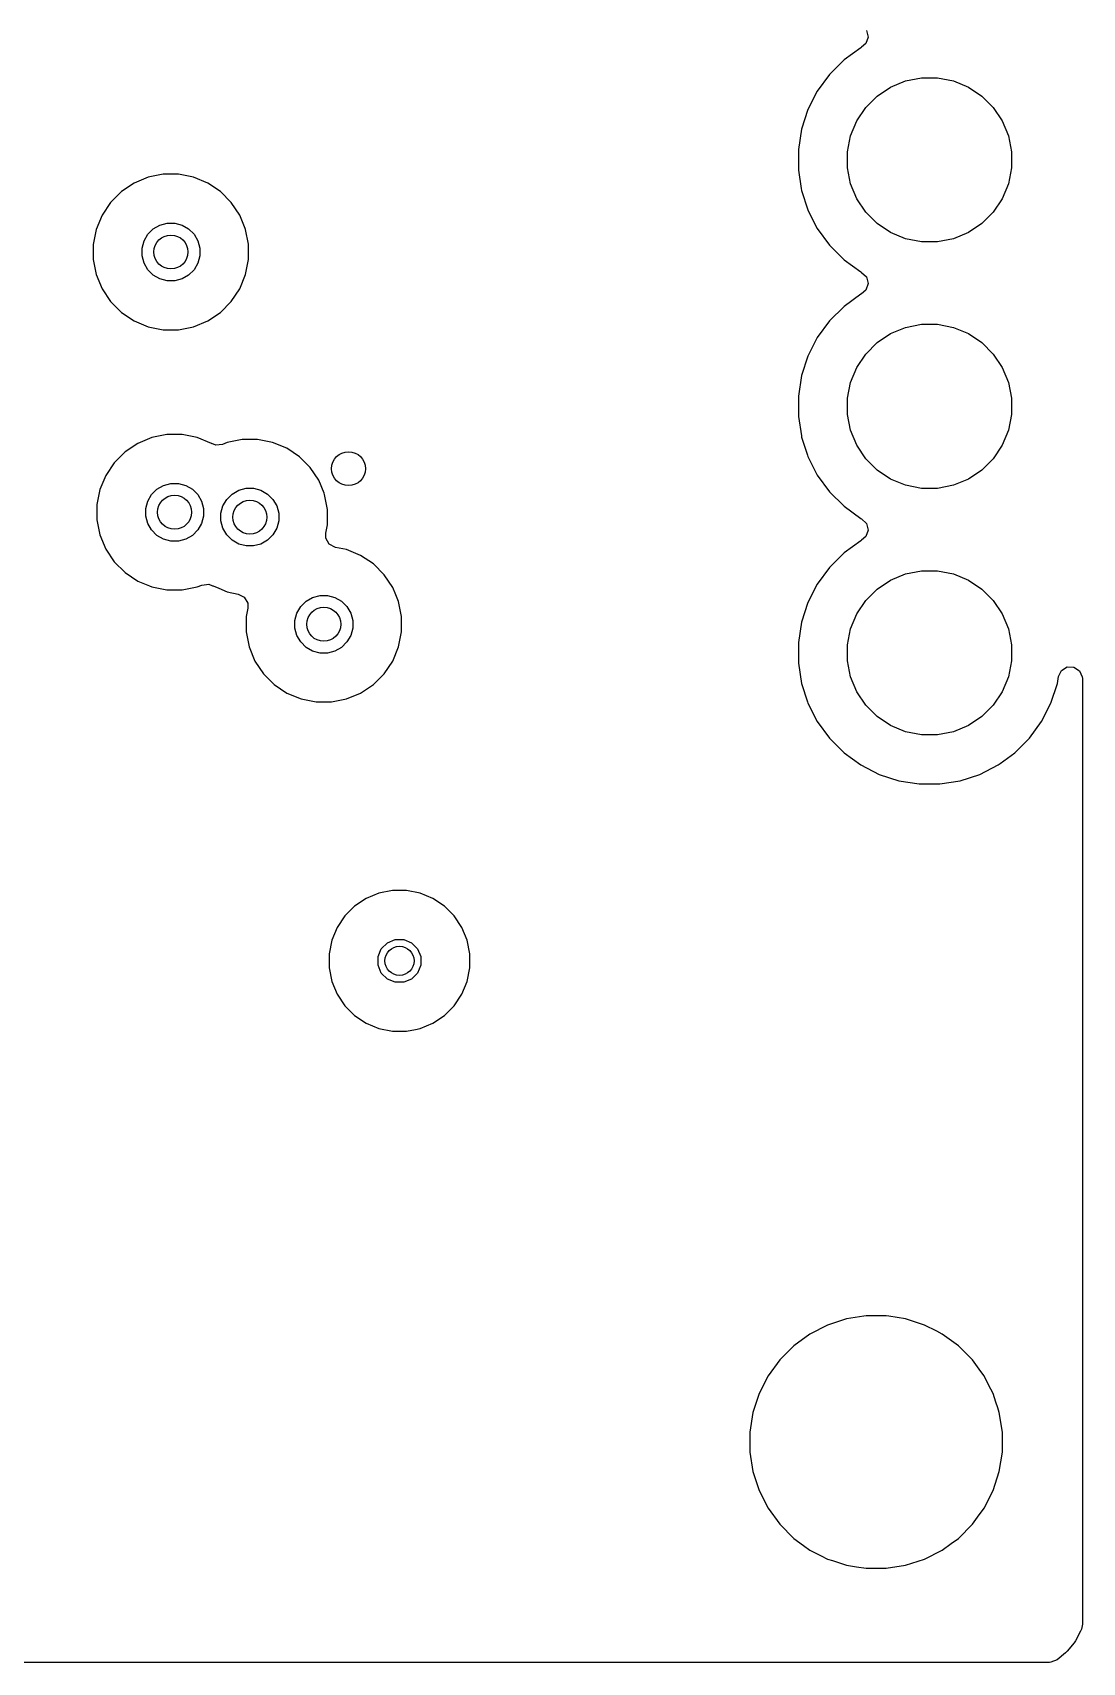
# Model space of a CAD drawing. Header units: inches. Extents: x 5.12 to 6.15, y -4.12 to -1.79.
# Drawn here: x 5.724 to 6.15, y -4.118 to -3.457 of the extents above; entities that cross this region are included whole.
import ezdxf

# ---------------------------------------------------------------- set-up
doc = ezdxf.new("R2010")
doc.units = ezdxf.units.IN
doc.header["$MEASUREMENT"] = 0
doc.layers.add('In2.Cu', color=33, linetype='CONTINUOUS', true_color=0xce7d2c)

msp = doc.modelspace()

# ---------------------------------------------------------------- linework, layer by layer
at = {"layer": 'In2.Cu', "linetype": 'CONTINUOUS'}
for p, q in [((6.06208, -3.45614), (6.06274, -3.45881)), ((6.05973, -3.46313), (6.05296, -3.46805)), ((6.06008, -3.46296), (6.05973, -3.46313)), ((6.06185, -3.46142), (6.06008, -3.46296)), ((6.06274, -3.45881), (6.06185, -3.46142)), ((6.05296, -3.46805), (6.04704, -3.47397)), ((6.04704, -3.47397), (6.04212, -3.48074)), ((6.07182, -3.47909), (6.07788, -3.47658)), ((6.07788, -3.47658), (6.08432, -3.4753)), ((6.08432, -3.4753), (6.09088, -3.4753)), ((6.09088, -3.4753), (6.09731, -3.47658)), ((6.09731, -3.47658), (6.10337, -3.47909)), ((6.04212, -3.48074), (6.03832, -3.4882)), ((6.06173, -3.48738), (6.06637, -3.48274)), ((6.06637, -3.48274), (6.07182, -3.47909)), ((6.10337, -3.47909), (6.10883, -3.48274)), ((6.10883, -3.48274), (6.11347, -3.48738)), ((6.03832, -3.4882), (6.03574, -3.49616)), ((6.05809, -3.49283), (6.06173, -3.48738)), ((6.11347, -3.48738), (6.11711, -3.49283)), ((6.03574, -3.49616), (6.03443, -3.50442)), ((6.05557, -3.49889), (6.05809, -3.49283)), ((6.11711, -3.49283), (6.11962, -3.49889)), ((6.05429, -3.50533), (6.05557, -3.49889)), ((6.11962, -3.49889), (6.1209, -3.50533)), ((6.03443, -3.50442), (6.03443, -3.51279)), ((6.05429, -3.51189), (6.05429, -3.50533)), ((6.1209, -3.50533), (6.1209, -3.51189)), ((5.77081, -3.5157), (5.76507, -3.51807)), ((5.7769, -3.51448), (5.77081, -3.5157)), ((5.77081, -3.5157), (5.77081, -3.5157)), ((5.7831, -3.51448), (5.7769, -3.51448)), ((5.7769, -3.51448), (5.7769, -3.51448)), ((5.78919, -3.5157), (5.7831, -3.51448)), ((5.7831, -3.51448), (5.7831, -3.51448)), ((5.79493, -3.51807), (5.78919, -3.5157)), ((5.78919, -3.5157), (5.78919, -3.5157)), ((6.03443, -3.51279), (6.0356, -3.52021)), ((6.05557, -3.51832), (6.05429, -3.51189)), ((6.1209, -3.51189), (6.11962, -3.51832)), ((5.75991, -3.52152), (5.75552, -3.52591)), ((5.76507, -3.51807), (5.75991, -3.52152)), ((5.75991, -3.52152), (5.75991, -3.52152)), ((5.76507, -3.51807), (5.76507, -3.51807)), ((5.80009, -3.52152), (5.79493, -3.51807)), ((5.79493, -3.51807), (5.79493, -3.51807)), ((5.80448, -3.52591), (5.80009, -3.52152)), ((5.80009, -3.52152), (5.80009, -3.52152)), ((6.0356, -3.52021), (6.03574, -3.52106)), ((6.03574, -3.52106), (6.03829, -3.52891)), ((6.05809, -3.52438), (6.05557, -3.51832)), ((6.11962, -3.51832), (6.11711, -3.52438)), ((5.75552, -3.52591), (5.75207, -3.53107)), ((5.75552, -3.52591), (5.75552, -3.52591)), ((5.80793, -3.53107), (5.80448, -3.52591)), ((5.80448, -3.52591), (5.80448, -3.52591)), ((6.03829, -3.52891), (6.03832, -3.52902)), ((6.03832, -3.52902), (6.04212, -3.53647)), ((6.06173, -3.52984), (6.05809, -3.52438)), ((6.06637, -3.53447), (6.06173, -3.52984)), ((6.11347, -3.52984), (6.10883, -3.53447)), ((6.11711, -3.52438), (6.11347, -3.52984)), ((5.7497, -3.53681), (5.74848, -3.5429)), ((5.75207, -3.53107), (5.7497, -3.53681)), ((5.7497, -3.53681), (5.7497, -3.53681)), ((5.75207, -3.53107), (5.75207, -3.53107)), ((5.77063, -3.53881), (5.77281, -3.53663)), ((5.77281, -3.53663), (5.77548, -3.53509)), ((5.77548, -3.53509), (5.77846, -3.53429)), ((5.77846, -3.53429), (5.78154, -3.53429)), ((5.78154, -3.53429), (5.78452, -3.53509)), ((5.78452, -3.53509), (5.78719, -3.53663)), ((5.78719, -3.53663), (5.78937, -3.53881)), ((5.81017, -3.53647), (5.80793, -3.53107)), ((5.80793, -3.53107), (5.80793, -3.53107)), ((5.8103, -3.53681), (5.81017, -3.53647)), ((5.8115, -3.54281), (5.8103, -3.53681)), ((6.04212, -3.53647), (6.04704, -3.54324)), ((6.07182, -3.53812), (6.06637, -3.53447)), ((6.10883, -3.53447), (6.10337, -3.53812)), ((5.74848, -3.5429), (5.74848, -3.5491)), ((5.76829, -3.54446), (5.76909, -3.54148)), ((5.76909, -3.54148), (5.77063, -3.53881)), ((5.78937, -3.53881), (5.79091, -3.54148)), ((5.79091, -3.54148), (5.79171, -3.54446)), ((5.81152, -3.5429), (5.8115, -3.54281)), ((5.81152, -3.5491), (5.81152, -3.5429)), ((5.81152, -3.5429), (5.81152, -3.5429)), ((5.81152, -3.5429), (5.81152, -3.5429)), ((6.04704, -3.54324), (6.05296, -3.54916)), ((6.07788, -3.54063), (6.07182, -3.53812)), ((6.08432, -3.54191), (6.07788, -3.54063)), ((6.09088, -3.54191), (6.08432, -3.54191)), ((6.09731, -3.54063), (6.09088, -3.54191)), ((6.10337, -3.53812), (6.09731, -3.54063)), ((5.74848, -3.5491), (5.7497, -3.55519)), ((5.76829, -3.54754), (5.76829, -3.54446)), ((5.76909, -3.55052), (5.76829, -3.54754)), ((5.79171, -3.54754), (5.79091, -3.55052)), ((5.79171, -3.54446), (5.79171, -3.54754)), ((5.8103, -3.55519), (5.81152, -3.5491)), ((6.05296, -3.54916), (6.05973, -3.55408)), ((5.7497, -3.55519), (5.7497, -3.55519)), ((5.7497, -3.55519), (5.75207, -3.56093)), ((5.77063, -3.55319), (5.76909, -3.55052)), ((5.77281, -3.55537), (5.77063, -3.55319)), ((5.77548, -3.55691), (5.77281, -3.55537)), ((5.78719, -3.55537), (5.78452, -3.55691)), ((5.78937, -3.55319), (5.78719, -3.55537)), ((5.79091, -3.55052), (5.78937, -3.55319)), ((5.80793, -3.56093), (5.8103, -3.55519)), ((6.05973, -3.55408), (6.06008, -3.55426)), ((6.06008, -3.55426), (6.06208, -3.55614)), ((6.06208, -3.55614), (6.06274, -3.55881)), ((5.75207, -3.56093), (5.75207, -3.56093)), ((5.75207, -3.56093), (5.75552, -3.56609)), ((5.77846, -3.55771), (5.77548, -3.55691)), ((5.78154, -3.55771), (5.77846, -3.55771)), ((5.78452, -3.55691), (5.78154, -3.55771)), ((5.80448, -3.56609), (5.80793, -3.56093)), ((6.05973, -3.56313), (6.05296, -3.56805)), ((6.06008, -3.56296), (6.05973, -3.56313)), ((6.06185, -3.56142), (6.06008, -3.56296)), ((6.06274, -3.55881), (6.06185, -3.56142)), ((5.75552, -3.56609), (5.75552, -3.56609)), ((5.75552, -3.56609), (5.75991, -3.57048)), ((5.80009, -3.57048), (5.80448, -3.56609)), ((6.05296, -3.56805), (6.04704, -3.57397)), ((5.75991, -3.57048), (5.75991, -3.57048)), ((5.75991, -3.57048), (5.76507, -3.57393)), ((5.76507, -3.57393), (5.76507, -3.57393)), ((5.76507, -3.57393), (5.77081, -3.5763)), ((5.77081, -3.5763), (5.77081, -3.5763)), ((5.77081, -3.5763), (5.7769, -3.57752)), ((5.7831, -3.57752), (5.78919, -3.5763)), ((5.78919, -3.5763), (5.79493, -3.57393)), ((5.79493, -3.57393), (5.80009, -3.57048)), ((6.04704, -3.57397), (6.04212, -3.58074)), ((6.07788, -3.57658), (6.08432, -3.5753)), ((6.08432, -3.5753), (6.09088, -3.5753)), ((6.09088, -3.5753), (6.09731, -3.57658)), ((5.7769, -3.57752), (5.7769, -3.57752)), ((5.7769, -3.57752), (5.7769, -3.57752)), ((5.7769, -3.57752), (5.7831, -3.57752)), ((5.7831, -3.57752), (5.7831, -3.57752)), ((6.04212, -3.58074), (6.03832, -3.5882)), ((6.06173, -3.58738), (6.06637, -3.58274)), ((6.06637, -3.58274), (6.07182, -3.57909)), ((6.07182, -3.57909), (6.07788, -3.57658)), ((6.09731, -3.57658), (6.10337, -3.57909)), ((6.10337, -3.57909), (6.10883, -3.58274)), ((6.10883, -3.58274), (6.11347, -3.58738)), ((6.03832, -3.5882), (6.03574, -3.59616)), ((6.05809, -3.59283), (6.06173, -3.58738)), ((6.11347, -3.58738), (6.11711, -3.59283)), ((6.03574, -3.59616), (6.03443, -3.60442)), ((6.05557, -3.59889), (6.05809, -3.59283)), ((6.11711, -3.59283), (6.11962, -3.59889)), ((6.05429, -3.60533), (6.05557, -3.59889)), ((6.11962, -3.59889), (6.1209, -3.60533)), ((6.03443, -3.60442), (6.03443, -3.61279)), ((6.05429, -3.61189), (6.05429, -3.60533)), ((6.1209, -3.60533), (6.1209, -3.61189)), ((6.03443, -3.61279), (6.03566, -3.62053)), ((6.05557, -3.61832), (6.05429, -3.61189)), ((6.1209, -3.61189), (6.11962, -3.61832)), ((5.7723, -3.62127), (5.76657, -3.62365)), ((5.77839, -3.62006), (5.7723, -3.62127)), ((5.7723, -3.62127), (5.7723, -3.62127)), ((5.7846, -3.62006), (5.77839, -3.62006)), ((5.77839, -3.62006), (5.77839, -3.62006)), ((5.79069, -3.62127), (5.7846, -3.62006)), ((5.7846, -3.62006), (5.7846, -3.62006)), ((5.79642, -3.62365), (5.79069, -3.62127)), ((5.79069, -3.62127), (5.79069, -3.62127)), ((5.8089, -3.62203), (5.80282, -3.62324)), ((5.81511, -3.62203), (5.8089, -3.62203)), ((5.8089, -3.62203), (5.8089, -3.62203)), ((5.8212, -3.62324), (5.81511, -3.62203)), ((5.81511, -3.62203), (5.81511, -3.62203)), ((6.03566, -3.62053), (6.03574, -3.62106)), ((6.03574, -3.62106), (6.03814, -3.62845)), ((6.05809, -3.62438), (6.05557, -3.61832)), ((6.11962, -3.61832), (6.11711, -3.62438)), ((5.76141, -3.62709), (5.75702, -3.63148)), ((5.76657, -3.62365), (5.76141, -3.62709)), ((5.76141, -3.62709), (5.76141, -3.62709)), ((5.76657, -3.62365), (5.76657, -3.62365)), ((5.79664, -3.62376), (5.79642, -3.62365)), ((5.79666, -3.62371), (5.79664, -3.62376)), ((5.79817, -3.62432), (5.79666, -3.62371)), ((5.8009, -3.62403), (5.79817, -3.62432)), ((5.80282, -3.62324), (5.8009, -3.62403)), ((5.80282, -3.62324), (5.80282, -3.62324)), ((5.80282, -3.62324), (5.80282, -3.62324)), ((5.80282, -3.62324), (5.80282, -3.62324)), ((5.82694, -3.62561), (5.8212, -3.62324)), ((5.8212, -3.62324), (5.8212, -3.62324)), ((5.8321, -3.62906), (5.82694, -3.62561)), ((5.82694, -3.62561), (5.82694, -3.62561)), ((5.83649, -3.63345), (5.8321, -3.62906)), ((5.8321, -3.62906), (5.8321, -3.62906)), ((6.03814, -3.62845), (6.03832, -3.62902)), ((6.03832, -3.62902), (6.04212, -3.63647)), ((6.06173, -3.62984), (6.05809, -3.62438)), ((6.11711, -3.62438), (6.11347, -3.62984)), ((5.75702, -3.63148), (5.75357, -3.63665)), ((5.75702, -3.63148), (5.75702, -3.63148)), ((5.83994, -3.63861), (5.83649, -3.63345)), ((5.83649, -3.63345), (5.83649, -3.63345)), ((6.06637, -3.63447), (6.06173, -3.62984)), ((6.07182, -3.63812), (6.06637, -3.63447)), ((6.10883, -3.63447), (6.10337, -3.63812)), ((6.11347, -3.62984), (6.10883, -3.63447)), ((5.75119, -3.64238), (5.74998, -3.64847)), ((5.75357, -3.63665), (5.75119, -3.64238)), ((5.75119, -3.64238), (5.75119, -3.64238)), ((5.75357, -3.63665), (5.75357, -3.63665)), ((5.77213, -3.64438), (5.77431, -3.6422)), ((5.77431, -3.6422), (5.77698, -3.64066)), ((5.77698, -3.64066), (5.77995, -3.63986)), ((5.77995, -3.63986), (5.78304, -3.63986)), ((5.78304, -3.63986), (5.78602, -3.64066)), ((5.78602, -3.64066), (5.78869, -3.6422)), ((5.78869, -3.6422), (5.79087, -3.64438)), ((5.80482, -3.64417), (5.80749, -3.64263)), ((5.80749, -3.64263), (5.81047, -3.64183)), ((5.81047, -3.64183), (5.81355, -3.64183)), ((5.81355, -3.64183), (5.81653, -3.64263)), ((5.81653, -3.64263), (5.8192, -3.64417)), ((5.83994, -3.63862), (5.83994, -3.63861)), ((5.8421, -3.64384), (5.83994, -3.63862)), ((6.04212, -3.63647), (6.04704, -3.64324)), ((6.07788, -3.64063), (6.07182, -3.63812)), ((6.08432, -3.64191), (6.07788, -3.64063)), ((6.09088, -3.64191), (6.08432, -3.64191)), ((6.09731, -3.64063), (6.09088, -3.64191)), ((6.10337, -3.63812), (6.09731, -3.64063)), ((5.74998, -3.64847), (5.74998, -3.65468)), ((5.76979, -3.65003), (5.77058, -3.64705)), ((5.77058, -3.64705), (5.77213, -3.64438)), ((5.79087, -3.64438), (5.79241, -3.64705)), ((5.79241, -3.64705), (5.79321, -3.65003)), ((5.8003, -3.652), (5.8011, -3.64902)), ((5.8011, -3.64902), (5.80264, -3.64635)), ((5.80264, -3.64635), (5.80482, -3.64417)), ((5.8192, -3.64417), (5.82138, -3.64635)), ((5.82138, -3.64635), (5.82292, -3.64902)), ((5.82292, -3.64902), (5.82372, -3.652)), ((5.84231, -3.64435), (5.8421, -3.64384)), ((5.84313, -3.64847), (5.84231, -3.64435)), ((5.84352, -3.65044), (5.84313, -3.64847)), ((6.04704, -3.64324), (6.05296, -3.64916)), ((6.05296, -3.64916), (6.05973, -3.65408)), ((5.74998, -3.65468), (5.75119, -3.66077)), ((5.76979, -3.65312), (5.76979, -3.65003)), ((5.77058, -3.65609), (5.76979, -3.65312)), ((5.79321, -3.65312), (5.79241, -3.65609)), ((5.79321, -3.65003), (5.79321, -3.65312)), ((5.8003, -3.65508), (5.8003, -3.652)), ((5.8011, -3.65806), (5.8003, -3.65508)), ((5.82372, -3.65508), (5.82292, -3.65806)), ((5.82372, -3.652), (5.82372, -3.65508)), ((5.84352, -3.65665), (5.84352, -3.65044)), ((5.84352, -3.65044), (5.84352, -3.65044)), ((6.05973, -3.65408), (6.06008, -3.65426)), ((6.06008, -3.65426), (6.06208, -3.65614)), ((5.75119, -3.66077), (5.75119, -3.66077)), ((5.75119, -3.66077), (5.75357, -3.6665)), ((5.77213, -3.65876), (5.77058, -3.65609)), ((5.77431, -3.66095), (5.77213, -3.65876)), ((5.77698, -3.66249), (5.77431, -3.66095)), ((5.77995, -3.66328), (5.77698, -3.66249)), ((5.78602, -3.66249), (5.78304, -3.66328)), ((5.78869, -3.66095), (5.78602, -3.66249)), ((5.79087, -3.65876), (5.78869, -3.66095)), ((5.79241, -3.65609), (5.79087, -3.65876)), ((5.80264, -3.66073), (5.8011, -3.65806)), ((5.80482, -3.66291), (5.80264, -3.66073)), ((5.82138, -3.66073), (5.8192, -3.66291)), ((5.82292, -3.65806), (5.82138, -3.66073)), ((5.84285, -3.66006), (5.84352, -3.65665)), ((5.84288, -3.66213), (5.84285, -3.66006)), ((5.84424, -3.66452), (5.84288, -3.66213)), ((6.06185, -3.66142), (6.06008, -3.66296)), ((6.06274, -3.65881), (6.06185, -3.66142)), ((6.06208, -3.65614), (6.06274, -3.65881)), ((5.75357, -3.6665), (5.75357, -3.6665)), ((5.75357, -3.6665), (5.75702, -3.67166)), ((5.78304, -3.66328), (5.77995, -3.66328)), ((5.80749, -3.66446), (5.80482, -3.66291)), ((5.81047, -3.66525), (5.80749, -3.66446)), ((5.81355, -3.66525), (5.81047, -3.66525)), ((5.81653, -3.66446), (5.81355, -3.66525)), ((5.8192, -3.66291), (5.81653, -3.66446)), ((5.84668, -3.6658), (5.84424, -3.66452)), ((5.85119, -3.6667), (5.84668, -3.6658)), ((5.85693, -3.66907), (5.85119, -3.6667)), ((5.85119, -3.6667), (5.85119, -3.6667)), ((5.86209, -3.67252), (5.85693, -3.66907)), ((5.85693, -3.66907), (5.85693, -3.66907)), ((6.05296, -3.66805), (6.04704, -3.67397)), ((6.05973, -3.66313), (6.05296, -3.66805)), ((6.06008, -3.66296), (6.05973, -3.66313)), ((5.75702, -3.67166), (5.75702, -3.67167)), ((5.75702, -3.67167), (5.76141, -3.67605)), ((5.86648, -3.67691), (5.86209, -3.67252)), ((5.86209, -3.67252), (5.86209, -3.67252)), ((6.04704, -3.67397), (6.04212, -3.68074)), ((6.07788, -3.67658), (6.08432, -3.6753)), ((6.08432, -3.6753), (6.09088, -3.6753)), ((6.09088, -3.6753), (6.09731, -3.67658)), ((5.76141, -3.67605), (5.76141, -3.67605)), ((5.76141, -3.67605), (5.76657, -3.6795)), ((5.76657, -3.6795), (5.76657, -3.6795)), ((5.76657, -3.6795), (5.77132, -3.68147)), ((5.77132, -3.68147), (5.7723, -3.68188)), ((5.7723, -3.68188), (5.77839, -3.68309)), ((5.7846, -3.68309), (5.79069, -3.68188)), ((5.79069, -3.68188), (5.7926, -3.68109)), ((5.7926, -3.68109), (5.79533, -3.68079)), ((5.79533, -3.68079), (5.79684, -3.6814)), ((5.79684, -3.6814), (5.79687, -3.68136)), ((5.79687, -3.68136), (5.79708, -3.68147)), ((5.79708, -3.68147), (5.7994, -3.68243)), ((5.86993, -3.68207), (5.86648, -3.67691)), ((5.86648, -3.67691), (5.86648, -3.67691)), ((5.87117, -3.68506), (5.86993, -3.68207)), ((5.86993, -3.68207), (5.86993, -3.68207)), ((6.04212, -3.68074), (6.03832, -3.6882)), ((6.06637, -3.68274), (6.07182, -3.67909)), ((6.07182, -3.67909), (6.07788, -3.67658)), ((6.09731, -3.67658), (6.10337, -3.67909)), ((6.10337, -3.67909), (6.10883, -3.68274)), ((5.77839, -3.68309), (5.77839, -3.68309)), ((5.77839, -3.68309), (5.77839, -3.68309)), ((5.77839, -3.68309), (5.7846, -3.68309)), ((5.7846, -3.68309), (5.7846, -3.68309)), ((5.7994, -3.68243), (5.80282, -3.68385)), ((5.80282, -3.68385), (5.80282, -3.68385)), ((5.80282, -3.68385), (5.80282, -3.68385)), ((5.80282, -3.68385), (5.80733, -3.68475)), ((5.80733, -3.68475), (5.80976, -3.68602)), ((5.80976, -3.68602), (5.81113, -3.68841)), ((5.81113, -3.68841), (5.81116, -3.69049)), ((5.83263, -3.68981), (5.83481, -3.68763)), ((5.83481, -3.68763), (5.83748, -3.68609)), ((5.83748, -3.68609), (5.84046, -3.68529)), ((5.84046, -3.68529), (5.84354, -3.68529)), ((5.84354, -3.68529), (5.84652, -3.68609)), ((5.84652, -3.68609), (5.84919, -3.68763)), ((5.84919, -3.68763), (5.85137, -3.68981)), ((5.8723, -3.68781), (5.87117, -3.68506)), ((5.87285, -3.69053), (5.8723, -3.68781)), ((6.03832, -3.6882), (6.03574, -3.69616)), ((6.05809, -3.69283), (6.06173, -3.68738)), ((6.06173, -3.68738), (6.06637, -3.68274)), ((6.10883, -3.68274), (6.11347, -3.68738)), ((6.11347, -3.68738), (6.11711, -3.69283)), ((5.81116, -3.69049), (5.81048, -3.6939)), ((5.81048, -3.6939), (5.81048, -3.7001)), ((5.83029, -3.69546), (5.83109, -3.69248)), ((5.83029, -3.69854), (5.83029, -3.69546)), ((5.83109, -3.69248), (5.83263, -3.68981)), ((5.85137, -3.68981), (5.85291, -3.69248)), ((5.85291, -3.69248), (5.85371, -3.69546)), ((5.85371, -3.69546), (5.85371, -3.69854)), ((5.87352, -3.6939), (5.87285, -3.69053)), ((5.87352, -3.7001), (5.87352, -3.6939)), ((5.87352, -3.6939), (5.87352, -3.6939)), ((5.87352, -3.6939), (5.87352, -3.6939)), ((6.05557, -3.69889), (6.05809, -3.69283)), ((6.11711, -3.69283), (6.11962, -3.69889)), ((5.81048, -3.7001), (5.8117, -3.70619)), ((5.83109, -3.70152), (5.83029, -3.69854)), ((5.83263, -3.70419), (5.83109, -3.70152)), ((5.85291, -3.70152), (5.85137, -3.70419)), ((5.85371, -3.69854), (5.85291, -3.70152)), ((5.8723, -3.70619), (5.87352, -3.7001)), ((6.03574, -3.69616), (6.03443, -3.70442)), ((6.05429, -3.70533), (6.05557, -3.69889)), ((6.11962, -3.69889), (6.1209, -3.70533)), ((5.8117, -3.70619), (5.8117, -3.70619)), ((5.8117, -3.70619), (5.81407, -3.71193)), ((5.83481, -3.70637), (5.83263, -3.70419)), ((5.83748, -3.70791), (5.83481, -3.70637)), ((5.84046, -3.70871), (5.83748, -3.70791)), ((5.84354, -3.70871), (5.84046, -3.70871)), ((5.84652, -3.70791), (5.84354, -3.70871)), ((5.84919, -3.70637), (5.84652, -3.70791)), ((5.85137, -3.70419), (5.84919, -3.70637)), ((5.86993, -3.71193), (5.8723, -3.70619)), ((6.03443, -3.70442), (6.03443, -3.71279)), ((6.05429, -3.71189), (6.05429, -3.70533)), ((6.1209, -3.70533), (6.1209, -3.71189)), ((5.81407, -3.71193), (5.81407, -3.71193)), ((5.81407, -3.71193), (5.81752, -3.71709)), ((5.86648, -3.71709), (5.86993, -3.71193)), ((6.03443, -3.71279), (6.03574, -3.72106)), ((6.05557, -3.71832), (6.05429, -3.71189)), ((6.1209, -3.71189), (6.11962, -3.71832)), ((6.14108, -3.71577), (6.14342, -3.71431)), ((6.14342, -3.71431), (6.14617, -3.71435)), ((6.14617, -3.71435), (6.14846, -3.71587)), ((5.81752, -3.71709), (5.81752, -3.71709)), ((5.81752, -3.71709), (5.82191, -3.72148)), ((5.82191, -3.72148), (5.82191, -3.72148)), ((5.82191, -3.72148), (5.82707, -3.72493)), ((5.85693, -3.72493), (5.86209, -3.72148)), ((5.86209, -3.72148), (5.86648, -3.71709)), ((6.03574, -3.72106), (6.03816, -3.72852)), ((6.05809, -3.72438), (6.05557, -3.71832)), ((6.11962, -3.71832), (6.11711, -3.72438)), ((6.13687, -3.72902), (6.13946, -3.72106)), ((6.13946, -3.72106), (6.1399, -3.71825)), ((6.1399, -3.71825), (6.14108, -3.71577)), ((6.14846, -3.71587), (6.14957, -3.71839)), ((6.14957, -3.71839), (6.14961, -3.71902)), ((6.14961, -3.71902), (6.14961, -4.10252)), ((5.82707, -3.72493), (5.82707, -3.72493)), ((5.82707, -3.72493), (5.83281, -3.7273)), ((5.83281, -3.7273), (5.83281, -3.7273)), ((5.83281, -3.7273), (5.8389, -3.72852)), ((5.8389, -3.72852), (5.8389, -3.72852)), ((5.8389, -3.72852), (5.8389, -3.72852)), ((5.8389, -3.72852), (5.8451, -3.72852)), ((5.8451, -3.72852), (5.85119, -3.7273)), ((5.8451, -3.72852), (5.8451, -3.72852)), ((5.85119, -3.7273), (5.85693, -3.72493)), ((6.03816, -3.72852), (6.03832, -3.72902)), ((6.06173, -3.72984), (6.05809, -3.72438)), ((6.11711, -3.72438), (6.11347, -3.72984)), ((6.03832, -3.72902), (6.04212, -3.73647)), ((6.06637, -3.73447), (6.06173, -3.72984)), ((6.07182, -3.73812), (6.06637, -3.73447)), ((6.10883, -3.73447), (6.10337, -3.73812)), ((6.11347, -3.72984), (6.10883, -3.73447)), ((6.13307, -3.73647), (6.13687, -3.72902)), ((6.04212, -3.73647), (6.04704, -3.74324)), ((6.07788, -3.74063), (6.07182, -3.73812)), ((6.08432, -3.74191), (6.07788, -3.74063)), ((6.09731, -3.74063), (6.09088, -3.74191)), ((6.10337, -3.73812), (6.09731, -3.74063)), ((6.12815, -3.74324), (6.13307, -3.73647)), ((6.13307, -3.73647), (6.13307, -3.73647)), ((6.13307, -3.73647), (6.13307, -3.73647)), ((6.04704, -3.74324), (6.05296, -3.74916)), ((6.09088, -3.74191), (6.08432, -3.74191)), ((6.12224, -3.74916), (6.12815, -3.74324)), ((6.12815, -3.74324), (6.12815, -3.74324)), ((6.12815, -3.74324), (6.12815, -3.74324)), ((6.05296, -3.74916), (6.05973, -3.75408)), ((6.05973, -3.75408), (6.05973, -3.75408)), ((6.05973, -3.75408), (6.05973, -3.75408)), ((6.05973, -3.75408), (6.06719, -3.75788)), ((6.10801, -3.75788), (6.11547, -3.75408)), ((6.11547, -3.75408), (6.11633, -3.75345)), ((6.11633, -3.75345), (6.12224, -3.74916)), ((6.12224, -3.74916), (6.12224, -3.74916)), ((6.12224, -3.74916), (6.12224, -3.74916)), ((6.06719, -3.75788), (6.07515, -3.76047)), ((6.07515, -3.76047), (6.08341, -3.76177)), ((6.09178, -3.76177), (6.10005, -3.76047)), ((6.10005, -3.76047), (6.10801, -3.75788)), ((6.08341, -3.76177), (6.08341, -3.76177)), ((6.08341, -3.76177), (6.09178, -3.76177)), ((6.09178, -3.76177), (6.09178, -3.76177)), ((5.86435, -3.80608), (5.85916, -3.80823)), ((5.86987, -3.80498), (5.86435, -3.80608)), ((5.86435, -3.80608), (5.86435, -3.80608)), ((5.8755, -3.80498), (5.86987, -3.80498)), ((5.86987, -3.80498), (5.86987, -3.80498)), ((5.88102, -3.80608), (5.8755, -3.80498)), ((5.8755, -3.80498), (5.8755, -3.80498)), ((5.88621, -3.80823), (5.88102, -3.80608)), ((5.88102, -3.80608), (5.88102, -3.80608)), ((5.85448, -3.81136), (5.8505, -3.81534)), ((5.85916, -3.80823), (5.85448, -3.81136)), ((5.85448, -3.81136), (5.85448, -3.81136)), ((5.85916, -3.80823), (5.85916, -3.80823)), ((5.89089, -3.81136), (5.88621, -3.80823)), ((5.88621, -3.80823), (5.88621, -3.80823)), ((5.89487, -3.81534), (5.89089, -3.81136)), ((5.89089, -3.81136), (5.89089, -3.81136)), ((5.84737, -3.82002), (5.84522, -3.82521)), ((5.8505, -3.81534), (5.84737, -3.82002)), ((5.84737, -3.82002), (5.84737, -3.82002)), ((5.8505, -3.81534), (5.8505, -3.81534)), ((5.898, -3.82002), (5.89487, -3.81534)), ((5.89487, -3.81534), (5.89487, -3.81534)), ((5.90015, -3.82521), (5.898, -3.82002)), ((5.898, -3.82002), (5.898, -3.82002)), ((5.898, -3.82002), (5.898, -3.82002)), ((5.84522, -3.82521), (5.84412, -3.83073)), ((5.84522, -3.82521), (5.84522, -3.82521)), ((5.86532, -3.82862), (5.86776, -3.82618)), ((5.86776, -3.82618), (5.87096, -3.82486)), ((5.87096, -3.82486), (5.87441, -3.82486)), ((5.87441, -3.82486), (5.87761, -3.82618)), ((5.87761, -3.82618), (5.88005, -3.82862)), ((5.90125, -3.83073), (5.90015, -3.82521)), ((5.90015, -3.82521), (5.90015, -3.82521)), ((5.90015, -3.82521), (5.90015, -3.82521)), ((5.84412, -3.83073), (5.84412, -3.83073)), ((5.84412, -3.83073), (5.84412, -3.83636)), ((5.864, -3.83182), (5.86532, -3.82862)), ((5.864, -3.83527), (5.864, -3.83182)), ((5.88005, -3.82862), (5.88137, -3.83182)), ((5.88137, -3.83182), (5.88137, -3.83527)), ((5.90125, -3.83636), (5.90125, -3.83073)), ((5.90125, -3.83073), (5.90125, -3.83073)), ((5.84412, -3.83636), (5.84412, -3.83636)), ((5.84412, -3.83636), (5.84412, -3.83636)), ((5.84412, -3.83636), (5.84522, -3.84188)), ((5.86532, -3.83847), (5.864, -3.83527)), ((5.86776, -3.84091), (5.86532, -3.83847)), ((5.87096, -3.84223), (5.86776, -3.84091)), ((5.87761, -3.84091), (5.87441, -3.84223)), ((5.88005, -3.83847), (5.87761, -3.84091)), ((5.88137, -3.83527), (5.88005, -3.83847)), ((5.90015, -3.84188), (5.90125, -3.83636)), ((5.84522, -3.84188), (5.84522, -3.84188)), ((5.84522, -3.84188), (5.84737, -3.84708)), ((5.84737, -3.84708), (5.84737, -3.84708)), ((5.84737, -3.84708), (5.8505, -3.85175)), ((5.87441, -3.84223), (5.87096, -3.84223)), ((5.89487, -3.85175), (5.898, -3.84708)), ((5.898, -3.84708), (5.90015, -3.84188)), ((5.8505, -3.85175), (5.8505, -3.85175)), ((5.8505, -3.85175), (5.85448, -3.85573)), ((5.89089, -3.85573), (5.89487, -3.85175)), ((5.85448, -3.85573), (5.85448, -3.85573)), ((5.85448, -3.85573), (5.85916, -3.85886)), ((5.85916, -3.85886), (5.85916, -3.85886)), ((5.85916, -3.85886), (5.85916, -3.85886)), ((5.85916, -3.85886), (5.86435, -3.86101)), ((5.88102, -3.86101), (5.88621, -3.85886)), ((5.88621, -3.85886), (5.89089, -3.85573)), ((5.86435, -3.86101), (5.86435, -3.86101)), ((5.86435, -3.86101), (5.86435, -3.86101)), ((5.86435, -3.86101), (5.86987, -3.86211)), ((5.86987, -3.86211), (5.86987, -3.86211)), ((5.86987, -3.86211), (5.8755, -3.86211)), ((5.8755, -3.86211), (5.87921, -3.86137)), ((5.87921, -3.86137), (5.88102, -3.86101)), ((6.05396, -3.9788), (6.04629, -3.98129)), ((6.06096, -3.97769), (6.05396, -3.9788)), ((6.06192, -3.97754), (6.06096, -3.97769)), ((6.06997, -3.97754), (6.06192, -3.97754)), ((6.07106, -3.97771), (6.06997, -3.97754)), ((6.07793, -3.9788), (6.07106, -3.97771)), ((6.0856, -3.98129), (6.07793, -3.9788)), ((6.03911, -3.98495), (6.03259, -3.98969)), ((6.04629, -3.98129), (6.03911, -3.98495)), ((6.09054, -3.98381), (6.0856, -3.98129)), ((6.09278, -3.98495), (6.09054, -3.98381)), ((6.0993, -3.98969), (6.09278, -3.98495)), ((6.09278, -3.98495), (6.09278, -3.98495)), ((6.09278, -3.98495), (6.09278, -3.98495)), ((6.03259, -3.98969), (6.02689, -3.99539)), ((6.105, -3.99539), (6.0993, -3.98969)), ((6.02689, -3.99539), (6.02215, -4.0019)), ((6.10839, -4.00005), (6.105, -3.99539)), ((6.02215, -4.0019), (6.0185, -4.00909)), ((6.10974, -4.00191), (6.10839, -4.00005)), ((6.11156, -4.00548), (6.10974, -4.00191)), ((6.11339, -4.00909), (6.11156, -4.00548)), ((6.0185, -4.00909), (6.016, -4.01675)), ((6.11451, -4.01252), (6.11339, -4.00909)), ((6.11339, -4.00909), (6.11339, -4.00909)), ((6.11339, -4.00909), (6.11339, -4.00909)), ((6.11528, -4.01489), (6.11451, -4.01252)), ((6.016, -4.01675), (6.01474, -4.02471)), ((6.11588, -4.01675), (6.11528, -4.01489)), ((6.11715, -4.02471), (6.11588, -4.01675)), ((6.01474, -4.02471), (6.01474, -4.03277)), ((6.11715, -4.03277), (6.11715, -4.02471)), ((6.01474, -4.03277), (6.016, -4.04073)), ((6.11588, -4.04073), (6.11715, -4.03277)), ((6.016, -4.04073), (6.0185, -4.04839)), ((6.11339, -4.04839), (6.11588, -4.04073)), ((6.0185, -4.04839), (6.02215, -4.05558)), ((6.10974, -4.05558), (6.11339, -4.04839)), ((6.02215, -4.05558), (6.02689, -4.0621)), ((6.10708, -4.05924), (6.10974, -4.05558)), ((6.02689, -4.0621), (6.03259, -4.06779)), ((6.0993, -4.06779), (6.105, -4.0621)), ((6.105, -4.0621), (6.10708, -4.05924)), ((6.105, -4.0621), (6.105, -4.0621)), ((6.105, -4.0621), (6.105, -4.0621)), ((6.03259, -4.06779), (6.03655, -4.07067)), ((6.03655, -4.07067), (6.03911, -4.07253)), ((6.09278, -4.07253), (6.09644, -4.06987)), ((6.09644, -4.06987), (6.0993, -4.06779)), ((6.0993, -4.06779), (6.0993, -4.06779)), ((6.0993, -4.06779), (6.0993, -4.06779)), ((6.03911, -4.07253), (6.04369, -4.07486)), ((6.04369, -4.07486), (6.04629, -4.07619)), ((6.04629, -4.07619), (6.04629, -4.07619)), ((6.04629, -4.07619), (6.04629, -4.07619)), ((6.04629, -4.07619), (6.04824, -4.07682)), ((6.04824, -4.07682), (6.05396, -4.07868)), ((6.05396, -4.07868), (6.05794, -4.07931)), ((6.06997, -4.07994), (6.07793, -4.07868)), ((6.07793, -4.07868), (6.0856, -4.07619)), ((6.0856, -4.07619), (6.09278, -4.07253)), ((6.05794, -4.07931), (6.06192, -4.07994)), ((6.06192, -4.07994), (6.06192, -4.07994)), ((6.06192, -4.07994), (6.06997, -4.07994)), ((6.06997, -4.07994), (6.06997, -4.07994)), ((6.14884, -4.10545), (6.14675, -4.10936)), ((6.1492, -4.10457), (6.14884, -4.10545)), ((6.1494, -4.10394), (6.1492, -4.10457)), ((6.14961, -4.10256), (6.1494, -4.10394)), ((6.14961, -4.10252), (6.1496, -4.10255)), ((6.1496, -4.10255), (6.14961, -4.10256)), ((6.14622, -4.11016), (6.1434, -4.11359)), ((6.14675, -4.10936), (6.14622, -4.11016)), ((6.13629, -4.11811), (5.1267, -4.11811)), ((6.13686, -4.11808), (6.13629, -4.11811)), ((6.13939, -4.117), (6.13686, -4.11808)), ((6.14272, -4.11427), (6.13939, -4.117)), ((6.1434, -4.11359), (6.14272, -4.11427))]:
    msp.add_line(p, q, dxfattribs=at)
at = {"layer": 'In2.Cu'}
for centre, radius in [((5.78, -3.546), 0.00689), ((5.85202, -3.63389), 0.00689), ((5.7815, -3.65157), 0.00689), ((5.81201, -3.65354), 0.00689), ((5.842, -3.697), 0.00689), ((5.87269, -3.83355), 0.00591)]:
    msp.add_circle(centre, radius, dxfattribs=at)

doc.saveas('drawing.dxf')
